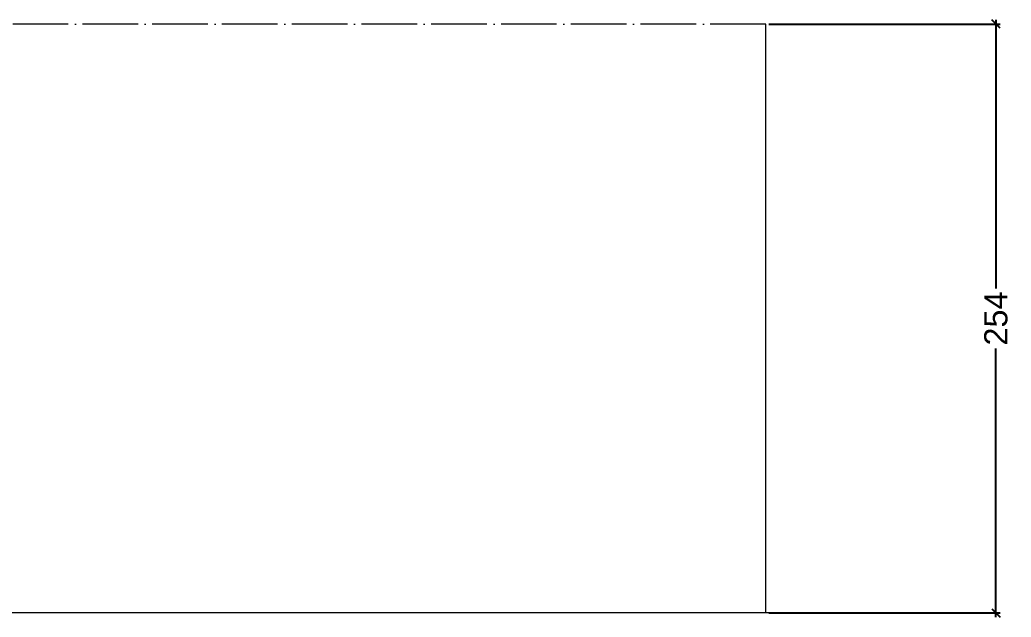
# Model space of a CAD drawing. Header units: centimetres. Extents: x 5667 to 17750, y 274 to 6203.
# Drawn here: x 11311.8 to 11739.5, y 1513.1 to 1770.7 of the extents above; entities that cross this region are included whole.
import ezdxf

# ---------------------------------------------------------------- set-up
doc = ezdxf.new("R2010")
doc.units = ezdxf.units.CM
doc.header["$MEASUREMENT"] = 0
doc.linetypes.add('ACAD_ISO04W100', pattern=[30, 24, -3, 0, -3])
doc.layers.get('0').update_dxf_attribs({"lineweight": 18})
doc.layers.add('A-WALL-FULL', color=7, linetype='Continuous', lineweight=20)
doc.layers.add('G-ANNO-DIM', color=3, linetype='Continuous', lineweight=9)
doc.styles.add('ARIAL', font='arial.ttf')
doc.dimstyles.new('TICK_36', dxfattribs={"dimtxt": 10, "dimasz": 3.6, "dimexe": 1.8, "dimexo": 1.2, "dimgap": 1.8, "dimtad": 0, "dimdec": 0, "dimzin": 0, "dimdsep": 46, "dimtxsty": 'ARIAL', "dimblk": 'OBLIQUE', "dimcen": 1.8, "dimdle": 1.8, "dimclrd": 256, "dimclrt": 256, "dimadec": 0, "dimazin": 0, "dimtfac": 1, "dimtdec": 0, "dimtmove": 1, "dimatfit": 3, "dimldrblk": 'OPEN90', "dimfxl": 1, "dimtolj": 1, "dimtzin": 0, "dimarcsym": 0})

# ---------------------------------------------------------------- blocks, each defined once
blk = doc.blocks.new('_Oblique')
at = {"color": 0, "linetype": 'ByBlock', "lineweight": -2}
blk.add_line((-0.5, -0.5), (0.5, 0.5), dxfattribs=at)
blk = doc.blocks.new('*D62')
at = {"layer": 'Defpoints', "color": 0, "transparency": 16777216}
for p in [(11633.69, 1768.93), (11633.69, 1514.93), (11732.93, 1514.93)]:
    blk.add_point(p, dxfattribs=at)
at = {"layer": 'G-ANNO-DIM', "color": 0, "lineweight": -2, "transparency": 16777216}
for p, q in [((11634.89, 1768.93), (11734.73, 1768.93)), ((11634.89, 1514.93), (11734.73, 1514.93))]:
    blk.add_line(p, q, dxfattribs=at)
at = {"layer": 'G-ANNO-DIM', "lineweight": -2, "transparency": 16777216}
for p, q in [((11732.93, 1770.73), (11732.93, 1654.84)), ((11732.93, 1513.13), (11732.93, 1629.02))]:
    blk.add_line(p, q, dxfattribs=at)
at = {"layer": 'G-ANNO-DIM', "lineweight": -2, "transparency": 16777216, "xscale": 3.6, "yscale": 3.6, "zscale": 3.6}
for p, rotation in [((11732.93, 1768.93), 90), ((11732.93, 1514.93), 270)]:
    blk.add_blockref('_Oblique', p, dxfattribs=dict(at, rotation=rotation))
at = {"layer": 'G-ANNO-DIM', "transparency": 16777216, "insert": (11732.93, 1641.93), "char_height": 10, "attachment_point": 5, "rotation": 90, "style": 'ARIAL'}
blk.add_mtext('\\A1;254', dxfattribs=at)
blk = doc.blocks.new('_Open90')
at = {"color": 0, "linetype": 'ByBlock', "lineweight": -2}
for p, q in [((0, 0), (-1, 0)), ((-0.5, 0.5), (0, 0)), ((0, 0), (-0.5, -0.5))]:
    blk.add_line(p, q, dxfattribs=at)

msp = doc.modelspace()

# ---------------------------------------------------------------- linework, layer by layer
at = {"layer": 'A-WALL-FULL', "linetype": 'ACAD_ISO04W100'}
msp.add_line((11633.69, 1768.93), (10771.63, 1768.93), dxfattribs=at)
at = {"layer": 'A-WALL-FULL'}
for p, q in [((11633.69, 1514.93), (11633.69, 1768.93)), ((11693.69, 1514.93), (10673.69, 1514.93))]:
    msp.add_line(p, q, dxfattribs=at)

# ---------------------------------------------------------------- dimensions: what is measured, and where the dimension line sits
at = {"layer": 'G-ANNO-DIM'}
dim = msp.add_linear_dim(base=(11732.93, 1514.93), p1=(11633.69, 1768.93), p2=(11633.69, 1514.93), angle=90, dimstyle='TICK_36', dxfattribs=at)
dim.commit()
dim.dimension.update_dxf_attribs({"geometry": '*D62', "text_midpoint": (11732.93, 1641.93)})

doc.saveas('drawing.dxf')
